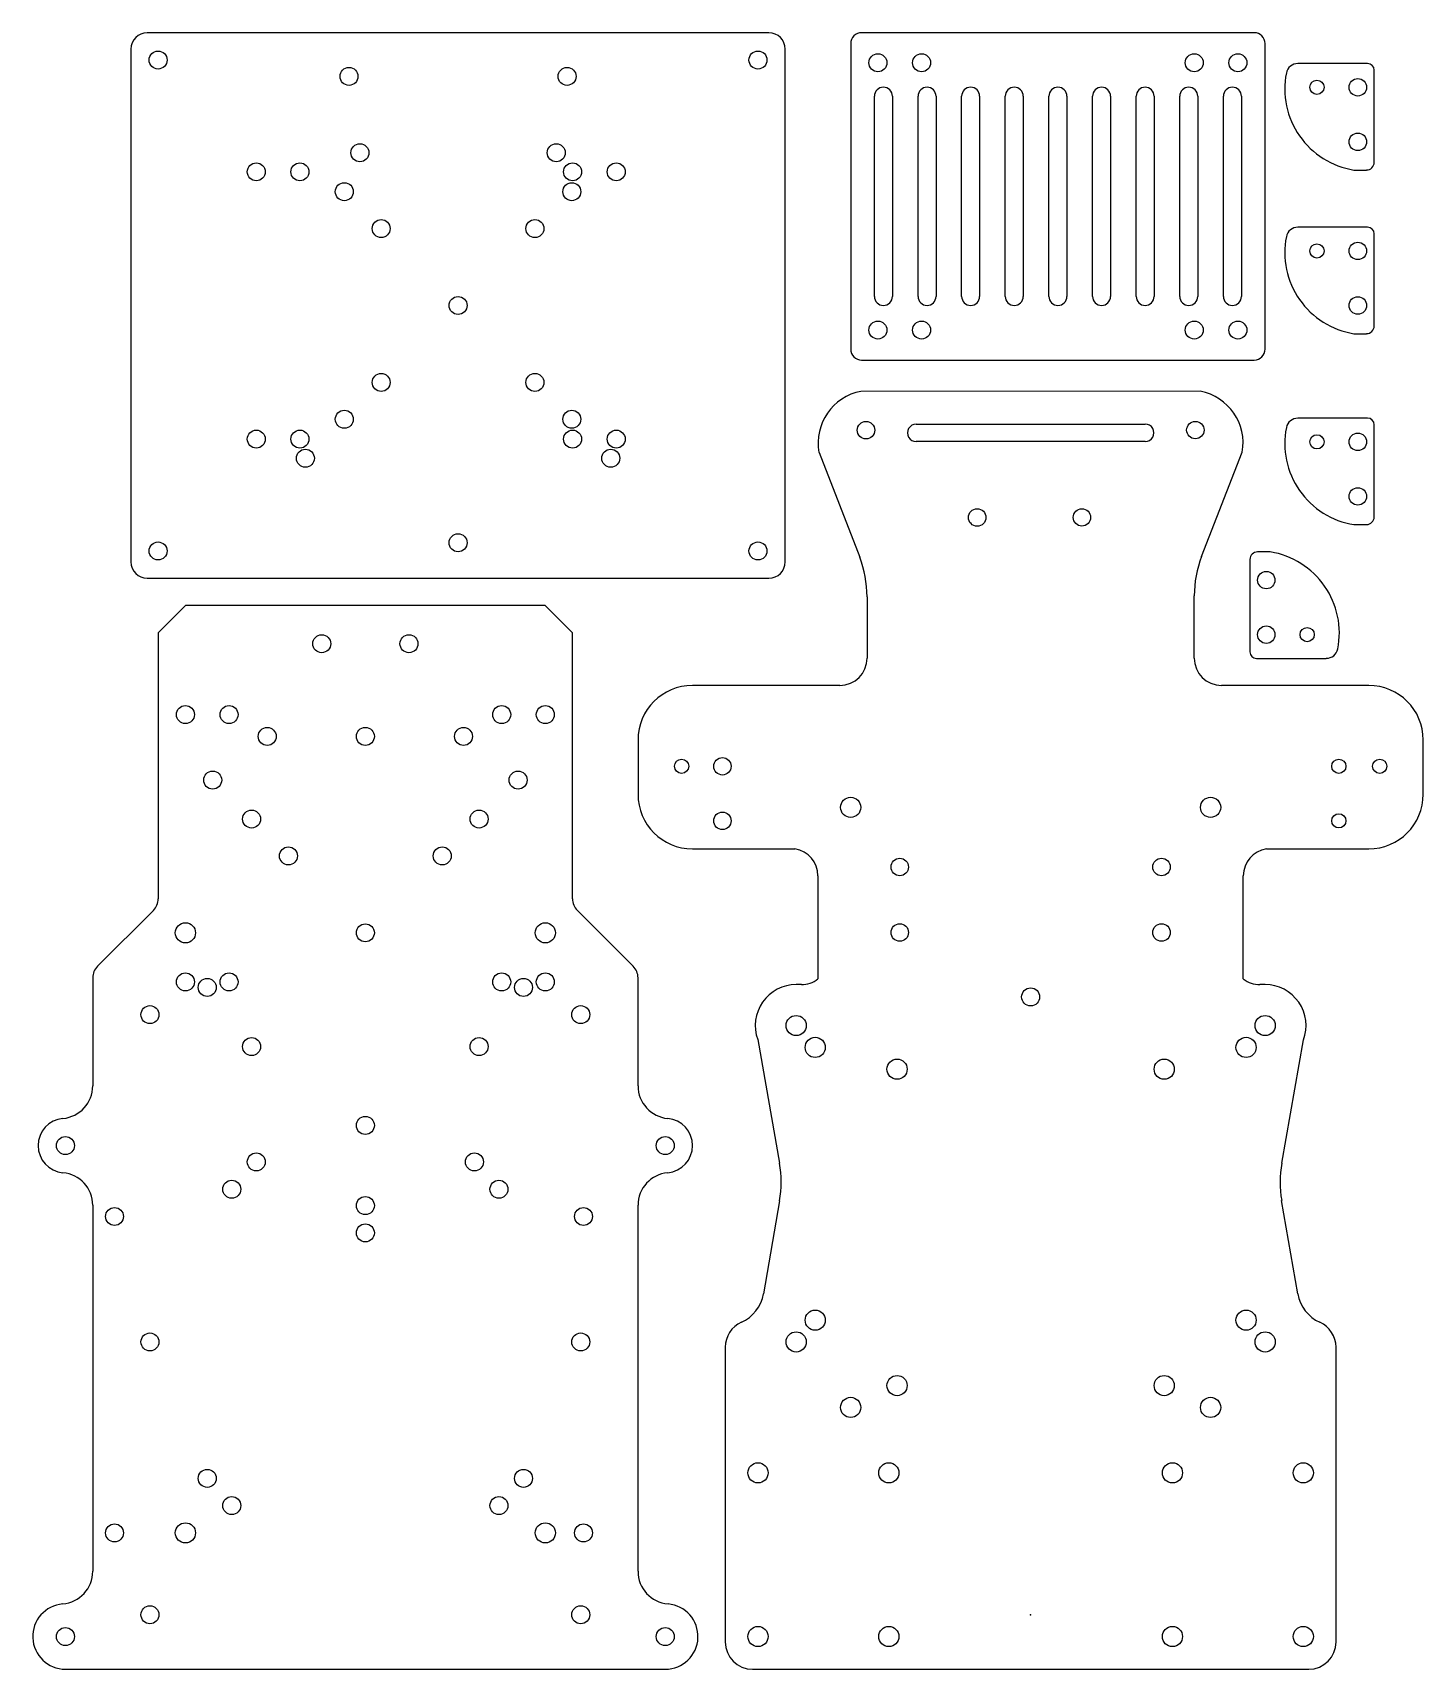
# Model space of a CAD drawing. Header units: centimetres. Extents: x -18.3 to 7.2, y -1 to 29.
import ezdxf

# ---------------------------------------------------------------- set-up
doc = ezdxf.new("R2010")
doc.units = ezdxf.units.CM
doc.header["$MEASUREMENT"] = 0
for name, color, linetype in [('lower_floor v2_Sketch2', 7, 'Continuous'), ('lower_floor v2_Sketch3', 7, 'Continuous'), ('lower_floor v2_Sketch4', 7, 'Continuous'), ('lower_floor v2_Sketch5', 7, 'Continuous'), ('lower_floor v2_Sketch6', 7, 'Continuous'), ('lower_floor v2_Sketch7', 7, 'Continuous'), ('lower_floor v2_Sketch8', 7, 'Continuous'), ('lower_floor v2_Sketch9', 7, 'Continuous')]:
    doc.layers.add(name, color=color, linetype=linetype)

msp = doc.modelspace()

# ---------------------------------------------------------------- linework, layer by layer
at = {"layer": 'lower_floor v2_Sketch2'}
for p, q in [((-4.8, 29, 0.3), (-16.2, 29, 0.3)), ((-16.5, 28.7, 0.3), (-16.5, 19.3, 0.3)), ((-4.5, 19.3, 0.3), (-4.5, 28.7, 0.3)), ((-16.2, 19, 0.3), (-4.8, 19, 0.3))]:
    msp.add_line(p, q, dxfattribs=at)
for centre in [(-16, 28.5, 0.3), (-5, 28.5, 0.3), (-12.5, 28.2, 0.3), (-8.5, 28.2, 0.3), (-12.3, 26.8, 0.3), (-8.7, 26.8, 0.3), (-14.2, 26.45, 0.3), (-13.4, 26.45, 0.3), (-8.4, 26.45, 0.3), (-7.6, 26.45, 0.3), (-12.586, 26.086, 0.3), (-8.414, 26.086, 0.3), (-11.91, 25.41, 0.3), (-9.09, 25.41, 0.3), (-10.5, 24, 0.3), (-11.91, 22.59, 0.3), (-9.09, 22.59, 0.3), (-12.586, 21.914, 0.3), (-8.414, 21.914, 0.3), (-14.2, 21.55, 0.3), (-13.4, 21.55, 0.3), (-8.4, 21.55, 0.3), (-7.6, 21.55, 0.3), (-13.3, 21.2, 0.3), (-7.7, 21.2, 0.3), (-10.5, 19.65, 0.3), (-16, 19.5, 0.3), (-5, 19.5, 0.3)]:
    msp.add_circle(centre, 0.165, dxfattribs=at)
for centre, start, end in [((-16.2, 28.7, 0.3), 90, 180), ((-4.8, 28.7, 0.3), 0, 90), ((-16.2, 19.3, 0.3), 180, 270), ((-4.8, 19.3, 0.3), 270, 0)]:
    msp.add_arc(centre, 0.3, start, end, dxfattribs=at)
msp.add_point((0, 0, 0.3), dxfattribs=at)
at = {"layer": 'lower_floor v2_Sketch3'}
for p, q in [((-15.5, 18.5, 0.3), (-16, 18, 0.3)), ((-8.9, 18.5, 0.3), (-15.5, 18.5, 0.3)), ((-8.4, 18, 0.3), (-8.9, 18.5, 0.3)), ((-16, 18, 0.3), (-16, 13.124, 0.3)), ((-8.4, 13.124, 0.3), (-8.4, 18, 0.3)), ((-16.088, 12.912, 0.3), (-17.112, 11.888, 0.3)), ((-7.288, 11.888, 0.3), (-8.312, 12.912, 0.3)), ((-17.2, 11.676, 0.3), (-17.2, 9.695, 0.3)), ((-7.2, 9.695, 0.3), (-7.2, 11.676, 0.3)), ((-17.2, 7.505, 0.3), (-17.2, 0.796, 0.3)), ((-7.2, 0.796, 0.3), (-7.2, 7.505, 0.3)), ((-17.7, -1, 0.3), (-6.7, -1, 0.3))]:
    msp.add_line(p, q, dxfattribs=at)
for centre, radius in [((-13, 17.8, 0.3), 0.165), ((-11.4, 17.8, 0.3), 0.165), ((-15.5, 16.5, 0.3), 0.165), ((-14.7, 16.5, 0.3), 0.165), ((-9.7, 16.5, 0.3), 0.165), ((-8.9, 16.5, 0.3), 0.165), ((-14, 16.1, 0.3), 0.165), ((-12.2, 16.1, 0.3), 0.165), ((-10.4, 16.1, 0.3), 0.165), ((-15, 15.3, 0.3), 0.165), ((-9.4, 15.3, 0.3), 0.165), ((-14.286, 14.586, 0.3), 0.165), ((-10.114, 14.586, 0.3), 0.165), ((-13.61, 13.91, 0.3), 0.165), ((-10.79, 13.91, 0.3), 0.165), ((-15.5, 12.5, 0.3), 0.185), ((-12.2, 12.5, 0.3), 0.165), ((-8.9, 12.5, 0.3), 0.185), ((-15.5, 11.6, 0.3), 0.165), ((-14.7, 11.6, 0.3), 0.165), ((-9.7, 11.6, 0.3), 0.165), ((-8.9, 11.6, 0.3), 0.165), ((-15.1, 11.5, 0.3), 0.165), ((-9.3, 11.5, 0.3), 0.165), ((-16.15, 11, 0.3), 0.165), ((-8.25, 11, 0.3), 0.165), ((-14.286, 10.414, 0.3), 0.165), ((-10.114, 10.414, 0.3), 0.165), ((-12.2, 8.97, 0.3), 0.165), ((-17.7, 8.6, 0.3), 0.165), ((-6.7, 8.6, 0.3), 0.165), ((-14.2, 8.3, 0.3), 0.165), ((-10.2, 8.3, 0.3), 0.165), ((-14.65, 7.8, 0.3), 0.165), ((-9.75, 7.8, 0.3), 0.165), ((-12.2, 7.5, 0.3), 0.165), ((-16.8, 7.3, 0.3), 0.165), ((-8.2, 7.3, 0.3), 0.165), ((-12.2, 7, 0.3), 0.165), ((-16.15, 5, 0.3), 0.165), ((-8.25, 5, 0.3), 0.165), ((-15.1, 2.5, 0.3), 0.165), ((-9.3, 2.5, 0.3), 0.165), ((-14.65, 2, 0.3), 0.165), ((-9.75, 2, 0.3), 0.165), ((-16.8, 1.5, 0.3), 0.165), ((-15.5, 1.5, 0.3), 0.185), ((-8.9, 1.5, 0.3), 0.185), ((-8.2, 1.5, 0.3), 0.165), ((-16.15, 0, 0.3), 0.165), ((-8.25, 0, 0.3), 0.165), ((-17.7, -0.4, 0.3), 0.165), ((-6.7, -0.4, 0.3), 0.165)]:
    msp.add_circle(centre, radius, dxfattribs=at)
for centre, radius, start, end in [((-16.3, 13.124, 0.3), 0.3, 315, 0), ((-8.1, 13.124, 0.3), 0.3, 180, 225), ((-16.9, 11.676, 0.3), 0.3, 135, 180), ((-7.5, 11.676, 0.3), 0.3, 0, 45), ((-17.8, 9.695, 0.3), 0.6, 275.2159, 0), ((-6.6, 9.695, 0.3), 0.6, 180, 264.7841), ((-17.7, 8.6, 0.3), 0.5, 95.2159, 264.7841), ((-6.7, 8.6, 0.3), 0.5, 275.2159, 84.7841), ((-17.8, 7.505, 0.3), 0.6, 0, 84.7841), ((-6.6, 7.505, 0.3), 0.6, 95.2159, 180), ((-17.8, 0.796, 0.3), 0.6, 274.7802, 0), ((-6.6, 0.796, 0.3), 0.6, 180, 265.2198), ((-17.7, -0.4, 0.3), 0.6, 94.7802, 270), ((-6.7, -0.4, 0.3), 0.6, 270, 85.2198)]:
    msp.add_arc(centre, radius, start, end, dxfattribs=at)
msp.add_point((0, 0, 0.3), dxfattribs=at)
at = {"layer": 'lower_floor v2_Sketch4'}
for p, q in [((3.109, 22.427, 0.2), (-3.111, 22.425, 0.2)), ((-2.099, 21.825, 0.2), (2.1, 21.826, 0.2)), ((-3.881, 21.307, 0.2), (-3.135, 19.385, 0.2)), ((2.101, 21.506, 0.2), (-2.099, 21.505, 0.2)), ((3.136, 19.4, 0.2), (3.879, 21.31, 0.2)), ((-3, 18.661, 0.2), (-3, 17.535, 0.2)), ((3, 17.535, 0.2), (3, 18.675, 0.2)), ((-3.5, 17.035, 0.2), (-6.2, 17.035, 0.2)), ((6.2, 17.035, 0.2), (3.5, 17.035, 0.2)), ((-7.2, 16.035, 0.2), (-7.2, 15.039, 0.2)), ((7.2, 15.039, 0.2), (7.2, 16.035, 0.2)), ((-6.2, 14.039, 0.2), (-4.324, 14.039, 0.2)), ((4.324, 14.039, 0.2), (6.2, 14.039, 0.2)), ((-3.9, 13.545, 0.2), (-3.9, 11.654, 0.2)), ((3.9, 11.654, 0.2), (3.9, 13.545, 0.2)), ((-4.205, 11.55, 0.2), (-4.3, 11.55, 0.2)), ((4.3, 11.55, 0.2), (4.205, 11.55, 0.2)), ((-5.005, 10.543, 0.2), (-4.605, 8.276, 0.2)), ((4.604, 8.279, 0.2), (5.002, 10.536, 0.2)), ((-4.604, 7.588, 0.2), (-4.899, 5.881, 0.2)), ((4.899, 5.881, 0.2), (4.603, 7.591, 0.2)), ((-5.6, 4.904, 0.2), (-5.6, -0.5, 0.2)), ((5.6, -0.5, 0.2), (5.6, 4.904, 0.2)), ((-5.1, -1, 0.2), (5.1, -1, 0.2))]:
    msp.add_line(p, q, dxfattribs=at)
for centre, radius in [((-3.019, 21.714, 0.2), 0.16), ((3.021, 21.716, 0.2), 0.16), ((-0.98, 20.114, 0.2), 0.16), ((0.94, 20.115, 0.2), 0.16), ((-6.401, 15.553, 0.2), 0.13), ((-5.652, 15.553, 0.2), 0.16), ((5.652, 15.553, 0.2), 0.13), ((6.401, 15.553, 0.2), 0.13), ((-5.652, 14.553, 0.2), 0.16), ((-3.3, 14.8, 0.2), 0.185), ((3.3, 14.8, 0.2), 0.185), ((5.652, 14.553, 0.2), 0.13), ((-2.4, 13.706, 0.2), 0.16), ((2.4, 13.706, 0.2), 0.16), ((-2.4, 12.506, 0.2), 0.16), ((2.4, 12.506, 0.2), 0.16), ((0, 11.326, 0.2), 0.165), ((-4.3, 10.8, 0.2), 0.185), ((4.3, 10.8, 0.2), 0.185), ((-3.95, 10.4, 0.2), 0.185), ((3.95, 10.4, 0.2), 0.185), ((-2.45, 10, 0.2), 0.185), ((2.45, 10, 0.2), 0.185), ((-3.95, 5.4, 0.2), 0.185), ((3.95, 5.4, 0.2), 0.185), ((-4.3, 5, 0.2), 0.185), ((4.3, 5, 0.2), 0.185), ((-2.45, 4.2, 0.2), 0.185), ((2.45, 4.2, 0.2), 0.185), ((-3.3, 3.8, 0.2), 0.185), ((3.3, 3.8, 0.2), 0.185), ((-5, 2.6, 0.2), 0.185), ((-2.6, 2.6, 0.2), 0.185), ((2.6, 2.6, 0.2), 0.185), ((5, 2.6, 0.2), 0.185), ((-5, -0.4, 0.2), 0.185), ((-2.6, -0.4, 0.2), 0.185), ((2.6, -0.4, 0.2), 0.185), ((5, -0.4, 0.2), 0.185)]:
    msp.add_circle(centre, radius, dxfattribs=at)
for centre, radius, start, end in [((-2.936, 21.481, 0.2), 0.961, 100.5172, 190.3821), ((2.934, 21.482, 0.2), 0.961, 349.6517, 79.5166), ((-2.099, 21.665, 0.2), 0.16, 90, 270.0338), ((2.101, 21.666, 0.2), 0.16, 270, 90.0338), ((-5, 18.661, 0.2), 2, 0, 21.2014), ((5, 18.675, 0.2), 2, 158.7391, 180), ((-3.5, 17.535, 0.2), 0.5, 270, 0), ((3.5, 17.535, 0.2), 0.5, 180, 270), ((-6.2, 16.035, 0.2), 1, 90, 180), ((6.2, 16.035, 0.2), 1, 0, 90), ((-6.2, 15.039, 0.2), 1, 180, 270), ((6.2, 15.039, 0.2), 1, 270, 0), ((-4.4, 13.545, 0.2), 0.5, 0, 81.2084), ((4.4, 13.545, 0.2), 0.5, 98.7916, 180), ((-4.3, 10.8, 0.2), 0.75, 90, 200), ((-4.205, 12.05, 0.2), 0.5, 270, 307.6272), ((4.205, 12.05, 0.2), 0.5, 232.3728, 270), ((4.3, 10.8, 0.2), 0.75, 339.4043, 90), ((-6.575, 7.929, 0.2), 2, 350.1783, 10), ((6.574, 7.932, 0.2), 2, 170.0065, 189.8217), ((-5.589, 6, 0.2), 0.7, 294.0598, 350.1783), ((5.589, 6, 0.2), 0.7, 189.8217, 245.9402), ((-5.1, 4.904, 0.2), 0.5, 114.0598, 180), ((5.1, 4.904, 0.2), 0.5, 0, 65.9402), ((-5.1, -0.5, 0.2), 0.5, 180, 270), ((5.1, -0.5, 0.2), 0.5, 270, 0)]:
    msp.add_arc(centre, radius, start, end, dxfattribs=at)
msp.add_point((0, 0, 0.2), dxfattribs=at)
at = {"layer": 'lower_floor v2_Sketch5'}
for p, q in [((4.1, 29, 0.2), (-3.1, 29, 0.2)), ((-3.3, 28.8, 0.2), (-3.3, 23.2, 0.2)), ((4.3, 23.2, 0.2), (4.3, 28.8, 0.2)), ((-2.865, 24.165, 0.2), (-2.865, 27.835, 0.2)), ((-2.535, 27.835, 0.2), (-2.535, 24.165, 0.2)), ((-2.065, 24.165, 0.2), (-2.065, 27.835, 0.2)), ((-1.735, 27.835, 0.2), (-1.735, 24.165, 0.2)), ((-1.265, 24.165, 0.2), (-1.265, 27.835, 0.2)), ((-0.935, 27.835, 0.2), (-0.935, 24.165, 0.2)), ((-0.465, 24.165, 0.2), (-0.465, 27.835, 0.2)), ((-0.135, 27.835, 0.2), (-0.135, 24.165, 0.2)), ((0.335, 24.165, 0.2), (0.335, 27.835, 0.2)), ((0.665, 27.835, 0.2), (0.665, 24.165, 0.2)), ((1.135, 24.165, 0.2), (1.135, 27.835, 0.2)), ((1.465, 27.835, 0.2), (1.465, 24.165, 0.2)), ((1.935, 24.165, 0.2), (1.935, 27.835, 0.2)), ((2.265, 27.835, 0.2), (2.265, 24.165, 0.2)), ((2.735, 24.165, 0.2), (2.735, 27.835, 0.2)), ((3.065, 27.835, 0.2), (3.065, 24.165, 0.2)), ((3.535, 24.165, 0.2), (3.535, 27.835, 0.2)), ((3.865, 27.835, 0.2), (3.865, 24.165, 0.2)), ((-3.1, 23, 0.2), (4.1, 23, 0.2))]:
    msp.add_line(p, q, dxfattribs=at)
for centre in [(-2.8, 28.45, 0.2), (-2, 28.45, 0.2), (3, 28.45, 0.2), (3.8, 28.45, 0.2), (-2.8, 23.55, 0.2), (-2, 23.55, 0.2), (3, 23.55, 0.2), (3.8, 23.55, 0.2)]:
    msp.add_circle(centre, 0.165, dxfattribs=at)
for centre, radius, start, end in [((-3.1, 28.8, 0.2), 0.2, 90, 180), ((4.1, 28.8, 0.2), 0.2, 0, 90), ((-2.7, 27.835, 0.2), 0.165, 0, 180), ((-1.9, 27.835, 0.2), 0.165, 0, 180), ((-1.1, 27.835, 0.2), 0.165, 0, 180), ((-0.3, 27.835, 0.2), 0.165, 0, 180), ((0.5, 27.835, 0.2), 0.165, 0, 180), ((1.3, 27.835, 0.2), 0.165, 0, 180), ((2.1, 27.835, 0.2), 0.165, 0, 180), ((2.9, 27.835, 0.2), 0.165, 0, 180), ((3.7, 27.835, 0.2), 0.165, 0, 180), ((-2.7, 24.165, 0.2), 0.165, 180, 0), ((-1.9, 24.165, 0.2), 0.165, 180, 0), ((-1.1, 24.165, 0.2), 0.165, 180, 0), ((-0.3, 24.165, 0.2), 0.165, 180, 0), ((0.5, 24.165, 0.2), 0.165, 180, 0), ((1.3, 24.165, 0.2), 0.165, 180, 0), ((2.1, 24.165, 0.2), 0.165, 180, 0), ((2.9, 24.165, 0.2), 0.165, 180, 0), ((3.7, 24.165, 0.2), 0.165, 180, 0), ((-3.1, 23.2, 0.2), 0.2, 180, 270), ((4.1, 23.2, 0.2), 0.2, 270, 0)]:
    msp.add_arc(centre, radius, start, end, dxfattribs=at)
msp.add_point((0, 0, 0.2), dxfattribs=at)
at = {"layer": 'lower_floor v2_Sketch6'}
for p, q in [((6.18, 28.435, 0.2), (4.899, 28.435, 0.2)), ((6.3, 26.624, 0.2), (6.3, 28.315, 0.2)), ((5.927, 26.483, 0.2), (6.16, 26.483, 0.2))]:
    msp.add_line(p, q, dxfattribs=at)
for centre, radius in [((5.251, 28, 0.2), 0.13), ((6, 28, 0.2), 0.16), ((6, 27, 0.2), 0.16)]:
    msp.add_circle(centre, radius, dxfattribs=at)
for centre, radius, start, end in [((6.168, 27.971, 0.2), 1.507, 168.8608, 260.8236), ((4.899, 28.22, 0.2), 0.214, 90, 168.8608), ((6.18, 28.315, 0.2), 0.12, 0, 90), ((6.16, 26.624, 0.2), 0.14, 270, 0)]:
    msp.add_arc(centre, radius, start, end, dxfattribs=at)
msp.add_point((0, 0, 0.2), dxfattribs=at)
at = {"layer": 'lower_floor v2_Sketch7'}
for p, q in [((6.18, 25.435, 0.2), (4.899, 25.435, 0.2)), ((6.3, 23.624, 0.2), (6.3, 25.315, 0.2)), ((5.927, 23.483, 0.2), (6.16, 23.483, 0.2))]:
    msp.add_line(p, q, dxfattribs=at)
for centre, radius in [((5.251, 25, 0.2), 0.13), ((6, 25, 0.2), 0.16), ((6, 24, 0.2), 0.16)]:
    msp.add_circle(centre, radius, dxfattribs=at)
for centre, radius, start, end in [((6.168, 24.971, 0.2), 1.507, 168.8608, 260.8236), ((4.899, 25.22, 0.2), 0.214, 90, 168.8608), ((6.18, 25.315, 0.2), 0.12, 0, 90), ((6.16, 23.624, 0.2), 0.14, 270, 0)]:
    msp.add_arc(centre, radius, start, end, dxfattribs=at)
msp.add_point((0, 0, 0.2), dxfattribs=at)
at = {"layer": 'lower_floor v2_Sketch8'}
for p, q in [((6.18, 21.935, 0.2), (4.899, 21.935, 0.2)), ((6.3, 20.124, 0.2), (6.3, 21.815, 0.2)), ((5.927, 19.983, 0.2), (6.16, 19.983, 0.2))]:
    msp.add_line(p, q, dxfattribs=at)
for centre, radius in [((5.251, 21.5, 0.2), 0.13), ((6, 21.5, 0.2), 0.16), ((6, 20.5, 0.2), 0.16)]:
    msp.add_circle(centre, radius, dxfattribs=at)
for centre, radius, start, end in [((4.899, 21.72, 0.2), 0.214, 90, 168.8608), ((6.18, 21.815, 0.2), 0.12, 0, 90), ((6.168, 21.471, 0.2), 1.507, 168.8608, 260.8236), ((6.16, 20.124, 0.2), 0.14, 270, 0)]:
    msp.add_arc(centre, radius, start, end, dxfattribs=at)
msp.add_point((0, 0, 0.2), dxfattribs=at)
at = {"layer": 'lower_floor v2_Sketch9'}
for p, q in [((4.021, 19.343, 0.2), (4.021, 17.651, 0.2)), ((4.394, 19.483, 0.2), (4.162, 19.483, 0.2)), ((4.141, 17.531, 0.2), (5.422, 17.531, 0.2))]:
    msp.add_line(p, q, dxfattribs=at)
for centre, radius in [((4.321, 18.966, 0.2), 0.16), ((4.321, 17.966, 0.2), 0.16), ((5.071, 17.966, 0.2), 0.13)]:
    msp.add_circle(centre, radius, dxfattribs=at)
for centre, radius, start, end in [((4.162, 19.343, 0.2), 0.14, 90, 180), ((4.154, 17.995, 0.2), 1.507, 348.8608, 80.8236), ((5.422, 17.746, 0.2), 0.214, 270, 348.8608), ((4.141, 17.651, 0.2), 0.12, 180, 270)]:
    msp.add_arc(centre, radius, start, end, dxfattribs=at)
msp.add_point((0, 0, 0.2), dxfattribs=at)

doc.saveas('drawing.dxf')
